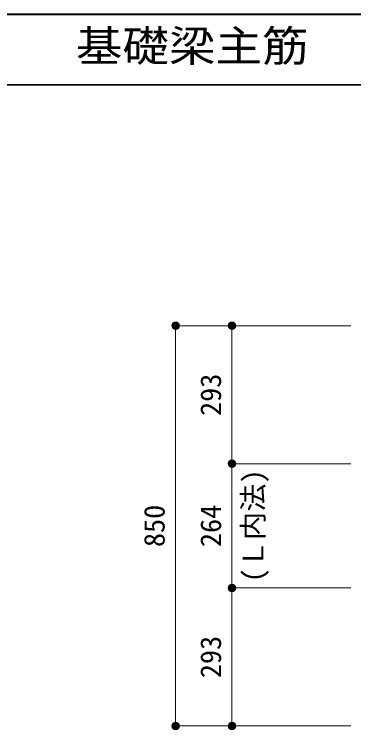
# Model space of a CAD drawing. Units: millimetres at full size, sheet at 1:20. Extents: x -3982 to 3969, y -2797 to 2801.
# Drawn here: x -683 to 39, y 1281 to 2801 of the extents above; entities that cross this region are included whole.
import ezdxf
from ezdxf.enums import TextEntityAlignment as Align

# ---------------------------------------------------------------- set-up
doc = ezdxf.new("R2010")
doc.units = ezdxf.units.MM
doc.header["$LTSCALE"] = 20
doc.header["$PDMODE"] = 32
doc.header["$PDSIZE"] = 12
for name, color, linetype, lineweight in [('6-7_文字', 7, 'Continuous', 18), ('6-D_寸法', 4, 'Continuous', 9), ('F-0_枠', 6, 'Continuous', 40)]:
    doc.layers.add(name, color=color, linetype=linetype, lineweight=lineweight)
doc.styles.add('ＭＳ ゴシック', font='')
doc.styles.get('ＭＳ ゴシック').set_extended_font_data('MS Gothic')

msp = doc.modelspace()

# ---------------------------------------------------------------- linework, layer by layer
at = {"layer": '6-D_寸法'}
for p, q in [((-339.74, 2139.12), (-219.74, 2139.12)), ((-339.74, 2139.12), (-339.74, 1289.12)), ((-219.74, 2139.12), (33.29, 2139.12)), ((-219.74, 2139.12), (-219.74, 1846.12)), ((-219.74, 1846.12), (33.29, 1846.12)), ((-219.74, 1846.12), (-219.74, 1582.12)), ((-219.74, 1582.12), (33.29, 1582.12)), ((-219.74, 1582.12), (-219.74, 1289.12))]:
    msp.add_line(p, q, dxfattribs=at)
msp.add_lwpolyline([(-339.74, 1289.12), (-219.74, 1289.12), (33.29, 1289.12)], dxfattribs=at)
for centre, radius in [((-339.74, 2139.12), 8), ((-339.74, 2139.12), 7.2), ((-339.74, 2139.12), 6.4), ((-339.74, 2139.12), 5.6), ((-339.74, 2139.12), 4.8), ((-339.74, 2139.12), 4), ((-219.74, 2139.12), 8), ((-219.74, 2139.12), 7.2), ((-219.74, 2139.12), 6.4), ((-219.74, 2139.12), 5.6), ((-219.74, 2139.12), 4.8), ((-219.74, 2139.12), 4), ((-339.74, 2139.12), 3.2), ((-339.74, 2139.12), 2.4), ((-339.74, 2139.12), 1.6), ((-339.74, 2139.12), 0.8), ((-219.74, 2139.12), 3.2), ((-219.74, 2139.12), 2.4), ((-219.74, 2139.12), 1.6), ((-219.74, 2139.12), 0.8), ((-219.74, 1846.12), 8), ((-219.74, 1846.12), 7.2), ((-219.74, 1846.12), 6.4), ((-219.74, 1846.12), 5.6), ((-219.74, 1846.12), 4.8), ((-219.74, 1846.12), 4), ((-219.74, 1846.12), 3.2), ((-219.74, 1846.12), 2.4), ((-219.74, 1846.12), 1.6), ((-219.74, 1846.12), 0.8), ((-219.74, 1582.12), 8), ((-219.74, 1582.12), 7.2), ((-219.74, 1582.12), 6.4), ((-219.74, 1582.12), 5.6), ((-219.74, 1582.12), 4.8), ((-219.74, 1582.12), 4), ((-219.74, 1582.12), 3.2), ((-219.74, 1582.12), 2.4), ((-219.74, 1582.12), 1.6), ((-219.74, 1582.12), 0.8), ((-339.74, 1289.12), 8), ((-339.74, 1289.12), 7.2), ((-339.74, 1289.12), 6.4), ((-339.74, 1289.12), 5.6), ((-339.74, 1289.12), 4.8), ((-339.74, 1289.12), 4), ((-339.74, 1289.12), 3.2), ((-219.74, 1289.12), 8), ((-219.74, 1289.12), 7.2), ((-219.74, 1289.12), 6.4), ((-219.74, 1289.12), 5.6), ((-219.74, 1289.12), 4.8), ((-219.74, 1289.12), 4), ((-219.74, 1289.12), 3.2), ((-339.74, 1289.12), 2.4), ((-339.74, 1289.12), 1.6), ((-339.74, 1289.12), 0.8), ((-219.74, 1289.12), 2.4), ((-219.74, 1289.12), 1.6), ((-219.74, 1289.12), 0.8)]:
    msp.add_circle(centre, radius, dxfattribs=at)
at = {"layer": '6-D_寸法', "color": 7}
for p in [(-339.74, 2139.12), (-219.74, 2139.12), (-219.74, 1846.12), (-219.74, 1582.12), (-339.74, 1289.12), (-219.74, 1289.12)]:
    msp.add_point(p, dxfattribs=at)
at = {"layer": 'F-0_枠'}
msp.add_line((-3981.92, 2800.77), (3969.4, 2800.77), dxfattribs=at)
at = {"layer": 'F-0_枠', "color": 2, "lineweight": 35}
msp.add_line((-3981.92, 2650.77), (2482.4, 2650.77), dxfattribs=at)

# ---------------------------------------------------------------- texts
at = {"layer": '6-7_文字', "color": 2, "style": 'ＭＳ ゴシック', "width": 1.1}
msp.add_text('\u3000\u3000基礎梁主筋\u3000４本タイプ', height=65.98, dxfattribs=at).set_placement((-749.76, 2680.77), align=Align.BOTTOM_LEFT)
at = {"layer": '6-D_寸法', "style": 'ＭＳ ゴシック'}
for s, p in [('293', (-229.74, 1947.62)), ('(Ｌ内法)', (-139.52, 1594.12)), ('850', (-349.74, 1669.12)), ('264', (-229.74, 1669.12)), ('293', (-229.74, 1390.62))]:
    msp.add_text(s, height=43.99, rotation=90, dxfattribs=at).set_placement(p, align=Align.BOTTOM_LEFT)

doc.saveas('drawing.dxf')
